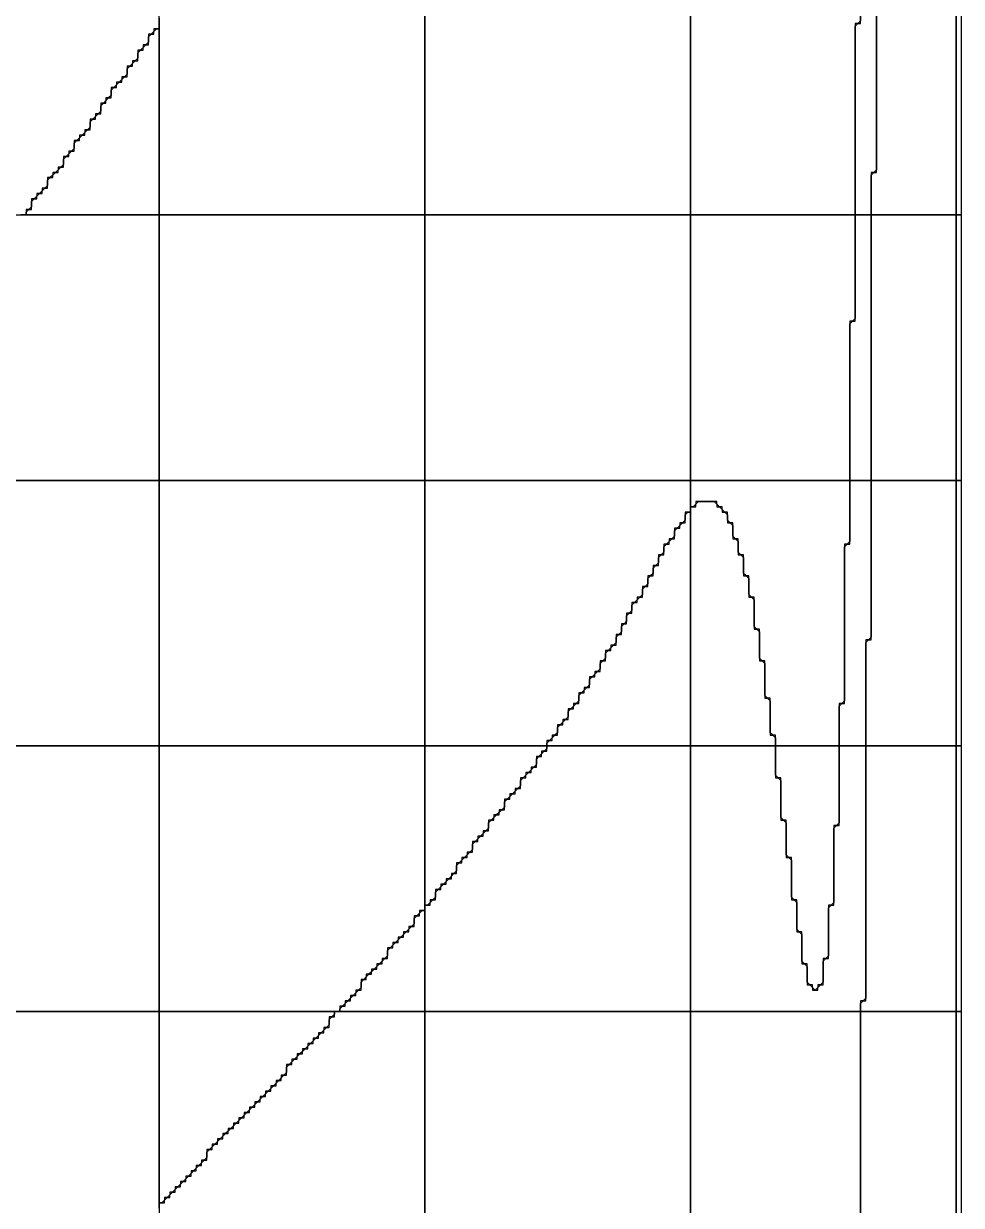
# Model space of a CAD drawing. Header units: metres. Extents: x -2.2 to 1, y -5.2 to 5.1.
# Drawn here: x 0.563 to 1.005, y -4.252 to -3.696 of the extents above; entities that cross this region are included whole.
import ezdxf

# ---------------------------------------------------------------- set-up
doc = ezdxf.new("R2010")
doc.units = ezdxf.units.M

msp = doc.modelspace()

# ---------------------------------------------------------------- linework, layer by layer
at = {"layer": '10', "color": 2}
for points in [[(0.96207, -3.7855, 0), (1.00207, -3.7855, 0), (1.00207, -3.6605, 0), (0.96457, -3.6605, 0), (0.96457, -3.76425, 0), (0.96332, -3.7655, 0), (0.96207, -3.7655, 0), (0.96207, -3.7855, 0)], [(1.00207, -3.7855, 0), (1.00457, -3.7855, 0), (1.00457, -3.6605, 0), (1.00207, -3.6605, 0), (1.00207, -3.7855, 0)], [(0.96207, -3.9105, 0), (1.00207, -3.9105, 0), (1.00207, -3.7855, 0), (0.96207, -3.7855, 0), (0.96207, -3.9105, 0)], [(1.00207, -3.9105, 0), (1.00457, -3.9105, 0), (1.00457, -3.7855, 0), (1.00207, -3.7855, 0), (1.00207, -3.9105, 0)], [(0.95957, -4.0355, 0), (1.00207, -4.0355, 0), (1.00207, -3.9105, 0), (0.96207, -3.9105, 0), (0.96207, -3.98425, 0), (0.96082, -3.9855, 0), (0.95957, -3.9855, 0), (0.95957, -4.0355, 0)], [(1.00207, -4.0355, 0), (1.00457, -4.0355, 0), (1.00457, -3.9105, 0), (1.00207, -3.9105, 0), (1.00207, -4.0355, 0)], [(0.95707, -4.1605, 0), (1.00207, -4.1605, 0), (1.00207, -4.0355, 0), (0.95957, -4.0355, 0), (0.95957, -4.15425, 0), (0.95832, -4.1555, 0), (0.95707, -4.1555, 0), (0.95707, -4.1605, 0)], [(1.00207, -4.1605, 0), (1.00457, -4.1605, 0), (1.00457, -4.0355, 0), (1.00207, -4.0355, 0), (1.00207, -4.1605, 0)], [(0.95707, -4.2855, 0), (1.00207, -4.2855, 0), (1.00207, -4.1605, 0), (0.95707, -4.1605, 0), (0.95707, -4.2855, 0)], [(1.00207, -4.2855, 0), (1.00457, -4.2855, 0), (1.00457, -4.1605, 0), (1.00207, -4.1605, 0), (1.00207, -4.2855, 0)]]:
    msp.add_polyline3d(points, dxfattribs=at)
at = {"layer": '7', "color": 1}
msp.add_polyline3d([(0.50207, -3.7855, 0), (0.56457, -3.7855, 0), (0.56457, -3.78425, 0), (0.56582, -3.783, 0), (0.56707, -3.783, 0), (0.56707, -3.77925, 0), (0.56832, -3.778, 0), (0.56957, -3.778, 0), (0.56957, -3.77675, 0), (0.57082, -3.7755, 0), (0.57207, -3.7755, 0), (0.57207, -3.77425, 0), (0.57332, -3.773, 0), (0.57457, -3.773, 0), (0.57457, -3.76925, 0), (0.57582, -3.768, 0), (0.57707, -3.768, 0), (0.57707, -3.76675, 0), (0.57832, -3.7655, 0), (0.57957, -3.7655, 0), (0.57957, -3.76425, 0), (0.58082, -3.763, 0), (0.58207, -3.763, 0), (0.58207, -3.75925, 0), (0.58332, -3.758, 0), (0.58457, -3.758, 0), (0.58457, -3.75675, 0), (0.58582, -3.7555, 0), (0.58707, -3.7555, 0), (0.58707, -3.75175, 0), (0.58832, -3.7505, 0), (0.58957, -3.7505, 0), (0.58957, -3.74925, 0), (0.59082, -3.748, 0), (0.59207, -3.748, 0), (0.59207, -3.74675, 0), (0.59332, -3.7455, 0), (0.59457, -3.7455, 0), (0.59457, -3.74175, 0), (0.59582, -3.7405, 0), (0.59707, -3.7405, 0), (0.59707, -3.73925, 0), (0.59832, -3.738, 0), (0.59957, -3.738, 0), (0.59957, -3.73425, 0), (0.60082, -3.733, 0), (0.60207, -3.733, 0), (0.60207, -3.73175, 0), (0.60332, -3.7305, 0), (0.60457, -3.7305, 0), (0.60457, -3.72675, 0), (0.60582, -3.7255, 0), (0.60707, -3.7255, 0), (0.60707, -3.72425, 0), (0.60832, -3.723, 0), (0.60957, -3.723, 0), (0.60957, -3.72175, 0), (0.61082, -3.7205, 0), (0.61207, -3.7205, 0), (0.61207, -3.71675, 0), (0.61332, -3.7155, 0), (0.61457, -3.7155, 0), (0.61457, -3.71425, 0), (0.61582, -3.713, 0), (0.61707, -3.713, 0), (0.61707, -3.70925, 0), (0.61832, -3.708, 0), (0.61957, -3.708, 0), (0.61957, -3.70675, 0), (0.62082, -3.7055, 0), (0.62207, -3.7055, 0), (0.62207, -3.70175, 0), (0.62332, -3.7005, 0), (0.62457, -3.7005, 0), (0.62457, -3.69925, 0), (0.62582, -3.698, 0), (0.62707, -3.698, 0), (0.62707, -3.6605, 0)], dxfattribs=at)
at = {"layer": '8', "color": 3}
for points in [[(0.62707, -3.7855, 0), (0.75207, -3.7855, 0), (0.75207, -3.6605, 0)], [(0.75207, -3.7855, 0), (0.87707, -3.7855, 0), (0.87707, -3.6605, 0), (0.75207, -3.6605, 0), (0.75207, -3.7855, 0)], [(0.87707, -3.7855, 0), (0.95457, -3.7855, 0), (0.95457, -3.69675, 0), (0.95582, -3.6955, 0), (0.95707, -3.6955, 0), (0.95707, -3.6605, 0), (0.87707, -3.6605, 0), (0.87707, -3.7855, 0)], [(0.62707, -3.693, 0), (0.62707, -3.7855, 0)], [(0.56457, -3.7855, 0), (0.62707, -3.7855, 0), (0.62707, -3.698, 0), (0.62457, -3.698, 0), (0.62457, -3.69925, 0), (0.62332, -3.7005, 0), (0.62207, -3.7005, 0), (0.62207, -3.70425, 0), (0.62082, -3.7055, 0), (0.61957, -3.7055, 0), (0.61957, -3.70675, 0), (0.61832, -3.708, 0), (0.61707, -3.708, 0), (0.61707, -3.71175, 0), (0.61582, -3.713, 0), (0.61457, -3.713, 0), (0.61457, -3.71425, 0), (0.61332, -3.7155, 0), (0.61207, -3.7155, 0), (0.61207, -3.71925, 0), (0.61082, -3.7205, 0), (0.60957, -3.7205, 0), (0.60957, -3.72175, 0), (0.60832, -3.723, 0), (0.60707, -3.723, 0), (0.60707, -3.72425, 0), (0.60582, -3.7255, 0), (0.60457, -3.7255, 0), (0.60457, -3.72925, 0), (0.60332, -3.7305, 0), (0.60207, -3.7305, 0), (0.60207, -3.73175, 0), (0.60082, -3.733, 0), (0.59957, -3.733, 0), (0.59957, -3.73675, 0), (0.59832, -3.738, 0), (0.59707, -3.738, 0), (0.59707, -3.73925, 0), (0.59582, -3.7405, 0), (0.59457, -3.7405, 0), (0.59457, -3.74425, 0), (0.59332, -3.7455, 0), (0.59207, -3.7455, 0), (0.59207, -3.74675, 0), (0.59082, -3.748, 0), (0.58957, -3.748, 0), (0.58957, -3.74925, 0), (0.58832, -3.7505, 0), (0.58707, -3.7505, 0), (0.58707, -3.75425, 0), (0.58582, -3.7555, 0), (0.58457, -3.7555, 0), (0.58457, -3.75675, 0), (0.58332, -3.758, 0), (0.58207, -3.758, 0), (0.58207, -3.76175, 0), (0.58082, -3.763, 0), (0.57957, -3.763, 0), (0.57957, -3.76425, 0), (0.57832, -3.7655, 0), (0.57707, -3.7655, 0), (0.57707, -3.76675, 0), (0.57582, -3.768, 0), (0.57457, -3.768, 0), (0.57457, -3.77175, 0), (0.57332, -3.773, 0), (0.57207, -3.773, 0), (0.57207, -3.77425, 0), (0.57082, -3.7755, 0), (0.56957, -3.7755, 0), (0.56957, -3.77675, 0), (0.56832, -3.778, 0), (0.56707, -3.778, 0), (0.56707, -3.78175, 0), (0.56582, -3.783, 0), (0.56457, -3.783, 0), (0.56457, -3.7855, 0)], [(0.50207, -3.9105, 0), (0.62707, -3.9105, 0), (0.62707, -3.7855, 0), (0.56207, -3.7855, 0)], [(0.62707, -3.9105, 0), (0.75207, -3.9105, 0), (0.75207, -3.7855, 0), (0.62707, -3.7855, 0), (0.62707, -3.9105, 0)], [(0.75207, -3.9105, 0), (0.87707, -3.9105, 0), (0.87707, -3.7855, 0), (0.75207, -3.7855, 0), (0.75207, -3.9105, 0)], [(0.87707, -3.9105, 0), (0.95207, -3.9105, 0), (0.95207, -3.83675, 0), (0.95332, -3.8355, 0), (0.95457, -3.8355, 0), (0.95457, -3.7855, 0), (0.87707, -3.7855, 0), (0.87707, -3.9105, 0)], [(0.50207, -4.0355, 0), (0.62707, -4.0355, 0), (0.62707, -3.9105, 0), (0.50207, -3.9105, 0), (0.50207, -4.0355, 0)], [(0.62707, -4.0355, 0), (0.75207, -4.0355, 0), (0.75207, -3.9105, 0), (0.62707, -3.9105, 0), (0.62707, -4.0355, 0)], [(0.75207, -4.0355, 0), (0.80957, -4.0355, 0), (0.80957, -4.03425, 0), (0.81082, -4.033, 0), (0.81207, -4.033, 0), (0.81207, -4.03175, 0), (0.81332, -4.0305, 0), (0.81457, -4.0305, 0), (0.81457, -4.02675, 0), (0.81582, -4.0255, 0), (0.81707, -4.0255, 0), (0.81707, -4.02425, 0), (0.81832, -4.023, 0), (0.81957, -4.023, 0), (0.81957, -4.01925, 0), (0.82082, -4.018, 0), (0.82207, -4.018, 0), (0.82207, -4.01675, 0), (0.82332, -4.0155, 0), (0.82457, -4.0155, 0), (0.82457, -4.01175, 0), (0.82582, -4.0105, 0), (0.82707, -4.0105, 0), (0.82707, -4.00925, 0), (0.82832, -4.008, 0), (0.82957, -4.008, 0), (0.82957, -4.00425, 0), (0.83082, -4.003, 0), (0.83207, -4.003, 0), (0.83207, -4.00175, 0), (0.83332, -4.0005, 0), (0.83457, -4.0005, 0), (0.83457, -3.99675, 0), (0.83582, -3.9955, 0), (0.83707, -3.9955, 0), (0.83707, -3.99175, 0), (0.83832, -3.9905, 0), (0.83957, -3.9905, 0), (0.83957, -3.98925, 0), (0.84082, -3.988, 0), (0.84207, -3.988, 0), (0.84207, -3.98425, 0), (0.84332, -3.983, 0), (0.84457, -3.983, 0), (0.84457, -3.97925, 0), (0.84582, -3.978, 0), (0.84707, -3.978, 0), (0.84707, -3.97425, 0), (0.84832, -3.973, 0), (0.84957, -3.973, 0), (0.84957, -3.96925, 0), (0.85082, -3.968, 0), (0.85207, -3.968, 0), (0.85207, -3.96675, 0), (0.85332, -3.9655, 0), (0.85457, -3.9655, 0), (0.85457, -3.96175, 0), (0.85582, -3.9605, 0), (0.85707, -3.9605, 0), (0.85707, -3.95675, 0), (0.85832, -3.9555, 0), (0.85957, -3.9555, 0), (0.85957, -3.95175, 0), (0.86082, -3.9505, 0), (0.86207, -3.9505, 0), (0.86207, -3.94675, 0), (0.86332, -3.9455, 0), (0.86457, -3.9455, 0), (0.86457, -3.94175, 0), (0.86582, -3.9405, 0), (0.86707, -3.9405, 0), (0.86707, -3.93925, 0), (0.86832, -3.938, 0), (0.86957, -3.938, 0), (0.86957, -3.93425, 0), (0.87082, -3.933, 0), (0.87207, -3.933, 0), (0.87207, -3.93175, 0), (0.87332, -3.9305, 0), (0.87457, -3.9305, 0), (0.87457, -3.92675, 0), (0.87582, -3.9255, 0), (0.87707, -3.9255, 0), (0.87707, -3.9105, 0), (0.75207, -3.9105, 0), (0.75207, -4.0355, 0)], [(0.87707, -3.923, 0), (0.87957, -3.923, 0), (0.87957, -3.92175, 0), (0.88082, -3.9205, 0), (0.88832, -3.9205, 0), (0.88957, -3.92175, 0), (0.88957, -3.923, 0), (0.89082, -3.923, 0), (0.89207, -3.92425, 0), (0.89207, -3.9255, 0), (0.89332, -3.9255, 0), (0.89457, -3.92675, 0), (0.89457, -3.9305, 0), (0.89582, -3.9305, 0), (0.89707, -3.93175, 0), (0.89707, -3.938, 0), (0.89832, -3.938, 0), (0.89957, -3.93925, 0), (0.89957, -3.9455, 0), (0.90082, -3.9455, 0), (0.90207, -3.94675, 0), (0.90207, -3.9555, 0), (0.90332, -3.9555, 0), (0.90457, -3.95675, 0), (0.90457, -3.9655, 0), (0.90582, -3.9655, 0), (0.90707, -3.96675, 0), (0.90707, -3.9805, 0), (0.90832, -3.9805, 0), (0.90957, -3.98175, 0), (0.90957, -3.9955, 0), (0.91082, -3.9955, 0), (0.91207, -3.99675, 0), (0.91207, -4.013, 0), (0.91332, -4.013, 0), (0.91457, -4.01425, 0), (0.91457, -4.0305, 0), (0.91582, -4.0305, 0), (0.91707, -4.03175, 0), (0.91707, -4.0355, 0), (0.94707, -4.0355, 0), (0.94707, -4.01675, 0), (0.94832, -4.0155, 0), (0.94957, -4.0155, 0), (0.94957, -3.94175, 0), (0.95082, -3.9405, 0), (0.95207, -3.9405, 0), (0.95207, -3.9105, 0), (0.87707, -3.9105, 0), (0.87707, -3.923, 0)], [(0.50207, -4.1605, 0), (0.62707, -4.1605, 0), (0.62707, -4.0355, 0), (0.50207, -4.0355, 0), (0.50207, -4.1605, 0)], [(0.62707, -4.1605, 0), (0.71207, -4.1605, 0), (0.71207, -4.15925, 0), (0.71332, -4.158, 0), (0.71457, -4.158, 0), (0.71457, -4.15675, 0), (0.71582, -4.1555, 0), (0.71707, -4.1555, 0), (0.71707, -4.15425, 0), (0.71832, -4.153, 0), (0.71957, -4.153, 0), (0.71957, -4.15175, 0), (0.72082, -4.1505, 0), (0.72207, -4.1505, 0), (0.72207, -4.14675, 0), (0.72332, -4.1455, 0), (0.72457, -4.1455, 0), (0.72457, -4.14425, 0), (0.72582, -4.143, 0), (0.72707, -4.143, 0), (0.72707, -4.14175, 0), (0.72832, -4.1405, 0), (0.72957, -4.1405, 0), (0.72957, -4.13925, 0), (0.73082, -4.138, 0), (0.73207, -4.138, 0), (0.73207, -4.13675, 0), (0.73332, -4.1355, 0), (0.73457, -4.1355, 0), (0.73457, -4.13175, 0), (0.73582, -4.1305, 0), (0.73707, -4.1305, 0), (0.73707, -4.12925, 0), (0.73832, -4.128, 0), (0.73957, -4.128, 0), (0.73957, -4.12675, 0), (0.74082, -4.1255, 0), (0.74207, -4.1255, 0), (0.74207, -4.12425, 0), (0.74332, -4.123, 0), (0.74457, -4.123, 0), (0.74457, -4.12175, 0), (0.74582, -4.1205, 0), (0.74707, -4.1205, 0), (0.74707, -4.11675, 0), (0.74832, -4.1155, 0), (0.74957, -4.1155, 0), (0.74957, -4.11425, 0), (0.75082, -4.113, 0), (0.75207, -4.113, 0), (0.75207, -4.0355, 0), (0.62707, -4.0355, 0), (0.62707, -4.1605, 0)], [(0.75207, -4.1105, 0), (0.75457, -4.1105, 0), (0.75457, -4.10925, 0), (0.75582, -4.108, 0), (0.75707, -4.108, 0), (0.75707, -4.10425, 0), (0.75832, -4.103, 0), (0.75957, -4.103, 0), (0.75957, -4.10175, 0), (0.76082, -4.1005, 0), (0.76207, -4.1005, 0), (0.76207, -4.09925, 0), (0.76332, -4.098, 0), (0.76457, -4.098, 0), (0.76457, -4.09675, 0), (0.76582, -4.0955, 0), (0.76707, -4.0955, 0), (0.76707, -4.09175, 0), (0.76832, -4.0905, 0), (0.76957, -4.0905, 0), (0.76957, -4.08925, 0), (0.77082, -4.088, 0), (0.77207, -4.088, 0), (0.77207, -4.08675, 0), (0.77332, -4.0855, 0), (0.77457, -4.0855, 0), (0.77457, -4.08175, 0), (0.77582, -4.0805, 0), (0.77707, -4.0805, 0), (0.77707, -4.07925, 0), (0.77832, -4.078, 0), (0.77957, -4.078, 0), (0.77957, -4.07675, 0), (0.78082, -4.0755, 0), (0.78207, -4.0755, 0), (0.78207, -4.07175, 0), (0.78332, -4.0705, 0), (0.78457, -4.0705, 0), (0.78457, -4.06925, 0), (0.78582, -4.068, 0), (0.78707, -4.068, 0), (0.78707, -4.06675, 0), (0.78832, -4.0655, 0), (0.78957, -4.0655, 0), (0.78957, -4.06175, 0), (0.79082, -4.0605, 0), (0.79207, -4.0605, 0), (0.79207, -4.05925, 0), (0.79332, -4.058, 0), (0.79457, -4.058, 0), (0.79457, -4.05675, 0), (0.79582, -4.0555, 0), (0.79707, -4.0555, 0), (0.79707, -4.05175, 0), (0.79832, -4.0505, 0), (0.79957, -4.0505, 0), (0.79957, -4.04925, 0), (0.80082, -4.048, 0), (0.80207, -4.048, 0), (0.80207, -4.04675, 0), (0.80332, -4.0455, 0), (0.80457, -4.0455, 0), (0.80457, -4.04175, 0), (0.80582, -4.0405, 0), (0.80707, -4.0405, 0), (0.80707, -4.03925, 0), (0.80832, -4.038, 0), (0.80957, -4.038, 0), (0.80957, -4.0355, 0), (0.75207, -4.0355, 0), (0.75207, -4.1105, 0)], [(0.91707, -4.0505, 0), (0.91832, -4.0505, 0), (0.91957, -4.05175, 0), (0.91957, -4.0705, 0), (0.92082, -4.0705, 0), (0.92207, -4.07175, 0), (0.92207, -4.088, 0), (0.92332, -4.088, 0), (0.92457, -4.08925, 0), (0.92457, -4.108, 0), (0.92582, -4.108, 0), (0.92707, -4.10925, 0), (0.92707, -4.123, 0), (0.92832, -4.123, 0), (0.92957, -4.12425, 0), (0.92957, -4.138, 0), (0.93082, -4.138, 0), (0.93207, -4.13925, 0), (0.93207, -4.148, 0), (0.93332, -4.148, 0), (0.93457, -4.14925, 0), (0.93457, -4.1505, 0), (0.93707, -4.1505, 0), (0.93707, -4.14925, 0), (0.93832, -4.148, 0), (0.93957, -4.148, 0), (0.93957, -4.13675, 0), (0.94082, -4.1355, 0), (0.94207, -4.1355, 0), (0.94207, -4.11175, 0), (0.94332, -4.1105, 0), (0.94457, -4.1105, 0), (0.94457, -4.07425, 0), (0.94582, -4.073, 0), (0.94707, -4.073, 0), (0.94707, -4.0355, 0), (0.91707, -4.0355, 0), (0.91707, -4.0505, 0)], [(0.62707, -4.253, 0), (0.62707, -4.1605, 0), (0.50207, -4.1605, 0), (0.50207, -4.2855, 0)], [(0.62707, -4.2505, 0), (0.62957, -4.2505, 0), (0.62957, -4.24925, 0), (0.63082, -4.248, 0), (0.63207, -4.248, 0), (0.63207, -4.24675, 0), (0.63332, -4.2455, 0), (0.63457, -4.2455, 0), (0.63457, -4.24425, 0), (0.63582, -4.243, 0), (0.63707, -4.243, 0), (0.63707, -4.24175, 0), (0.63832, -4.2405, 0), (0.63957, -4.2405, 0), (0.63957, -4.23925, 0), (0.64082, -4.238, 0), (0.64207, -4.238, 0), (0.64207, -4.23675, 0), (0.64332, -4.2355, 0), (0.64457, -4.2355, 0), (0.64457, -4.23425, 0), (0.64582, -4.233, 0), (0.64707, -4.233, 0), (0.64707, -4.23175, 0), (0.64832, -4.2305, 0), (0.64957, -4.2305, 0), (0.64957, -4.22675, 0), (0.65082, -4.2255, 0), (0.65207, -4.2255, 0), (0.65207, -4.22425, 0), (0.65332, -4.223, 0), (0.65457, -4.223, 0), (0.65457, -4.22175, 0), (0.65582, -4.2205, 0), (0.65707, -4.2205, 0), (0.65707, -4.21925, 0), (0.65832, -4.218, 0), (0.65957, -4.218, 0), (0.65957, -4.21675, 0), (0.66082, -4.2155, 0), (0.66207, -4.2155, 0), (0.66207, -4.21425, 0), (0.66332, -4.213, 0), (0.66457, -4.213, 0), (0.66457, -4.21175, 0), (0.66582, -4.2105, 0), (0.66707, -4.2105, 0), (0.66707, -4.20925, 0), (0.66832, -4.208, 0), (0.66957, -4.208, 0), (0.66957, -4.20675, 0), (0.67082, -4.2055, 0), (0.67207, -4.2055, 0), (0.67207, -4.20425, 0), (0.67332, -4.203, 0), (0.67457, -4.203, 0), (0.67457, -4.20175, 0), (0.67582, -4.2005, 0), (0.67707, -4.2005, 0), (0.67707, -4.19925, 0), (0.67832, -4.198, 0), (0.67957, -4.198, 0), (0.67957, -4.19675, 0), (0.68082, -4.1955, 0), (0.68207, -4.1955, 0), (0.68207, -4.19425, 0), (0.68332, -4.193, 0), (0.68457, -4.193, 0), (0.68457, -4.19175, 0), (0.68582, -4.1905, 0), (0.68707, -4.1905, 0), (0.68707, -4.18675, 0), (0.68832, -4.1855, 0), (0.68957, -4.1855, 0), (0.68957, -4.18425, 0), (0.69082, -4.183, 0), (0.69207, -4.183, 0), (0.69207, -4.18175, 0), (0.69332, -4.1805, 0), (0.69457, -4.1805, 0), (0.69457, -4.17925, 0), (0.69582, -4.178, 0), (0.69707, -4.178, 0), (0.69707, -4.17675, 0), (0.69832, -4.1755, 0), (0.69957, -4.1755, 0), (0.69957, -4.17425, 0), (0.70082, -4.173, 0), (0.70207, -4.173, 0), (0.70207, -4.17175, 0), (0.70332, -4.1705, 0), (0.70457, -4.1705, 0), (0.70457, -4.16925, 0), (0.70582, -4.168, 0), (0.70707, -4.168, 0), (0.70707, -4.16425, 0), (0.70832, -4.163, 0), (0.70957, -4.163, 0), (0.70957, -4.1605, 0), (0.62707, -4.1605, 0), (0.62707, -4.2505, 0)]]:
    msp.add_polyline3d(points, dxfattribs=at)
at = {"layer": '9', "color": 5}
for points in [[(0.95457, -3.7855, 0), (0.96207, -3.7855, 0), (0.96207, -3.76675, 0), (0.96332, -3.7655, 0), (0.96457, -3.7655, 0), (0.96457, -3.6605, 0), (0.95707, -3.6605, 0), (0.95707, -3.69425, 0), (0.95582, -3.6955, 0), (0.95457, -3.6955, 0), (0.95457, -3.7855, 0)], [(0.95207, -3.9105, 0), (0.96207, -3.9105, 0), (0.96207, -3.7855, 0), (0.95457, -3.7855, 0), (0.95457, -3.83425, 0), (0.95332, -3.8355, 0), (0.95207, -3.8355, 0), (0.95207, -3.9105, 0)], [(0.94707, -4.0355, 0), (0.95957, -4.0355, 0), (0.95957, -3.98675, 0), (0.96082, -3.9855, 0), (0.96207, -3.9855, 0), (0.96207, -3.9105, 0), (0.95207, -3.9105, 0), (0.95207, -3.93925, 0), (0.95082, -3.9405, 0), (0.94957, -3.9405, 0), (0.94957, -4.01425, 0), (0.94832, -4.0155, 0), (0.94707, -4.0155, 0), (0.94707, -4.0355, 0)], [(0.87707, -4.0355, 0), (0.91707, -4.0355, 0), (0.91707, -4.0305, 0), (0.91582, -4.0305, 0), (0.91457, -4.02925, 0), (0.91457, -4.013, 0), (0.91332, -4.013, 0), (0.91207, -4.01175, 0), (0.91207, -3.9955, 0), (0.91082, -3.9955, 0), (0.90957, -3.99425, 0), (0.90957, -3.9805, 0), (0.90832, -3.9805, 0), (0.90707, -3.97925, 0), (0.90707, -3.9655, 0), (0.90582, -3.9655, 0), (0.90457, -3.96425, 0), (0.90457, -3.9555, 0), (0.90332, -3.9555, 0), (0.90207, -3.95425, 0), (0.90207, -3.9455, 0), (0.90082, -3.9455, 0), (0.89957, -3.94425, 0), (0.89957, -3.938, 0), (0.89832, -3.938, 0), (0.89707, -3.93675, 0), (0.89707, -3.9305, 0), (0.89582, -3.9305, 0), (0.89457, -3.92925, 0), (0.89457, -3.9255, 0), (0.89332, -3.9255, 0), (0.89207, -3.92425, 0), (0.89207, -3.923, 0), (0.89082, -3.923, 0), (0.88957, -3.92175, 0), (0.88957, -3.9205, 0), (0.87957, -3.9205, 0), (0.87957, -3.92175, 0), (0.87832, -3.923, 0), (0.87707, -3.923, 0), (0.87707, -4.0355, 0)], [(0.80957, -4.0355, 0), (0.87707, -4.0355, 0), (0.87707, -3.9255, 0), (0.87457, -3.9255, 0), (0.87457, -3.92925, 0), (0.87332, -3.9305, 0), (0.87207, -3.9305, 0), (0.87207, -3.93175, 0), (0.87082, -3.933, 0), (0.86957, -3.933, 0), (0.86957, -3.93675, 0), (0.86832, -3.938, 0), (0.86707, -3.938, 0), (0.86707, -3.93925, 0), (0.86582, -3.9405, 0), (0.86457, -3.9405, 0), (0.86457, -3.94425, 0), (0.86332, -3.9455, 0), (0.86207, -3.9455, 0), (0.86207, -3.94925, 0), (0.86082, -3.9505, 0), (0.85957, -3.9505, 0), (0.85957, -3.95425, 0), (0.85832, -3.9555, 0), (0.85707, -3.9555, 0), (0.85707, -3.95925, 0), (0.85582, -3.9605, 0), (0.85457, -3.9605, 0), (0.85457, -3.96425, 0), (0.85332, -3.9655, 0), (0.85207, -3.9655, 0), (0.85207, -3.96675, 0), (0.85082, -3.968, 0), (0.84957, -3.968, 0), (0.84957, -3.97175, 0), (0.84832, -3.973, 0), (0.84707, -3.973, 0), (0.84707, -3.97675, 0), (0.84582, -3.978, 0), (0.84457, -3.978, 0), (0.84457, -3.98175, 0), (0.84332, -3.983, 0), (0.84207, -3.983, 0), (0.84207, -3.98675, 0), (0.84082, -3.988, 0), (0.83957, -3.988, 0), (0.83957, -3.98925, 0), (0.83832, -3.9905, 0), (0.83707, -3.9905, 0), (0.83707, -3.99425, 0), (0.83582, -3.9955, 0), (0.83457, -3.9955, 0), (0.83457, -3.99925, 0), (0.83332, -4.0005, 0), (0.83207, -4.0005, 0), (0.83207, -4.00175, 0), (0.83082, -4.003, 0), (0.82957, -4.003, 0), (0.82957, -4.00675, 0), (0.82832, -4.008, 0), (0.82707, -4.008, 0), (0.82707, -4.00925, 0), (0.82582, -4.0105, 0), (0.82457, -4.0105, 0), (0.82457, -4.01425, 0), (0.82332, -4.0155, 0), (0.82207, -4.0155, 0), (0.82207, -4.01675, 0), (0.82082, -4.018, 0), (0.81957, -4.018, 0), (0.81957, -4.02175, 0), (0.81832, -4.023, 0), (0.81707, -4.023, 0), (0.81707, -4.02425, 0), (0.81582, -4.0255, 0), (0.81457, -4.0255, 0), (0.81457, -4.02925, 0), (0.81332, -4.0305, 0), (0.81207, -4.0305, 0), (0.81207, -4.03175, 0), (0.81082, -4.033, 0), (0.80957, -4.033, 0), (0.80957, -4.0355, 0)], [(0.75207, -4.1605, 0), (0.87707, -4.1605, 0), (0.87707, -4.0355, 0), (0.80957, -4.0355, 0), (0.80957, -4.03675, 0), (0.80832, -4.038, 0), (0.80707, -4.038, 0), (0.80707, -4.03925, 0), (0.80582, -4.0405, 0), (0.80457, -4.0405, 0), (0.80457, -4.04425, 0), (0.80332, -4.0455, 0), (0.80207, -4.0455, 0), (0.80207, -4.04675, 0), (0.80082, -4.048, 0), (0.79957, -4.048, 0), (0.79957, -4.04925, 0), (0.79832, -4.0505, 0), (0.79707, -4.0505, 0), (0.79707, -4.05425, 0), (0.79582, -4.0555, 0), (0.79457, -4.0555, 0), (0.79457, -4.05675, 0), (0.79332, -4.058, 0), (0.79207, -4.058, 0), (0.79207, -4.05925, 0), (0.79082, -4.0605, 0), (0.78957, -4.0605, 0), (0.78957, -4.06425, 0), (0.78832, -4.0655, 0), (0.78707, -4.0655, 0), (0.78707, -4.06675, 0), (0.78582, -4.068, 0), (0.78457, -4.068, 0), (0.78457, -4.06925, 0), (0.78332, -4.0705, 0), (0.78207, -4.0705, 0), (0.78207, -4.07425, 0), (0.78082, -4.0755, 0), (0.77957, -4.0755, 0), (0.77957, -4.07675, 0), (0.77832, -4.078, 0), (0.77707, -4.078, 0), (0.77707, -4.07925, 0), (0.77582, -4.0805, 0), (0.77457, -4.0805, 0), (0.77457, -4.08425, 0), (0.77332, -4.0855, 0), (0.77207, -4.0855, 0), (0.77207, -4.08675, 0), (0.77082, -4.088, 0), (0.76957, -4.088, 0), (0.76957, -4.08925, 0), (0.76832, -4.0905, 0), (0.76707, -4.0905, 0), (0.76707, -4.09425, 0), (0.76582, -4.0955, 0), (0.76457, -4.0955, 0), (0.76457, -4.09675, 0), (0.76332, -4.098, 0), (0.76207, -4.098, 0), (0.76207, -4.09925, 0), (0.76082, -4.1005, 0), (0.75957, -4.1005, 0), (0.75957, -4.10175, 0), (0.75832, -4.103, 0), (0.75707, -4.103, 0), (0.75707, -4.10675, 0), (0.75582, -4.108, 0), (0.75457, -4.108, 0), (0.75457, -4.10925, 0), (0.75332, -4.1105, 0), (0.75207, -4.1105, 0), (0.75207, -4.1605, 0)], [(0.87707, -4.1605, 0), (0.95707, -4.1605, 0), (0.95707, -4.15675, 0), (0.95832, -4.1555, 0), (0.95957, -4.1555, 0), (0.95957, -4.0355, 0), (0.94707, -4.0355, 0), (0.94707, -4.07175, 0), (0.94582, -4.073, 0), (0.94457, -4.073, 0), (0.94457, -4.10925, 0), (0.94332, -4.1105, 0), (0.94207, -4.1105, 0), (0.94207, -4.13425, 0), (0.94082, -4.1355, 0), (0.93957, -4.1355, 0), (0.93957, -4.14675, 0), (0.93832, -4.148, 0), (0.93707, -4.148, 0), (0.93707, -4.14925, 0), (0.93582, -4.1505, 0), (0.93457, -4.14925, 0), (0.93457, -4.148, 0), (0.93332, -4.148, 0), (0.93207, -4.14675, 0), (0.93207, -4.138, 0), (0.93082, -4.138, 0), (0.92957, -4.13675, 0), (0.92957, -4.123, 0), (0.92832, -4.123, 0), (0.92707, -4.12175, 0), (0.92707, -4.108, 0), (0.92582, -4.108, 0), (0.92457, -4.10675, 0), (0.92457, -4.088, 0), (0.92332, -4.088, 0), (0.92207, -4.08675, 0), (0.92207, -4.0705, 0), (0.92082, -4.0705, 0), (0.91957, -4.06925, 0), (0.91957, -4.0505, 0), (0.91832, -4.0505, 0), (0.91707, -4.04925, 0), (0.91707, -4.0355, 0), (0.87707, -4.0355, 0), (0.87707, -4.1605, 0)], [(0.71207, -4.1605, 0), (0.75207, -4.1605, 0), (0.75207, -4.113, 0), (0.74957, -4.113, 0), (0.74957, -4.11425, 0), (0.74832, -4.1155, 0), (0.74707, -4.1155, 0), (0.74707, -4.11925, 0), (0.74582, -4.1205, 0), (0.74457, -4.1205, 0), (0.74457, -4.12175, 0), (0.74332, -4.123, 0), (0.74207, -4.123, 0), (0.74207, -4.12425, 0), (0.74082, -4.1255, 0), (0.73957, -4.1255, 0), (0.73957, -4.12675, 0), (0.73832, -4.128, 0), (0.73707, -4.128, 0), (0.73707, -4.12925, 0), (0.73582, -4.1305, 0), (0.73457, -4.1305, 0), (0.73457, -4.13425, 0), (0.73332, -4.1355, 0), (0.73207, -4.1355, 0), (0.73207, -4.13675, 0), (0.73082, -4.138, 0), (0.72957, -4.138, 0), (0.72957, -4.13925, 0), (0.72832, -4.1405, 0), (0.72707, -4.1405, 0), (0.72707, -4.14175, 0), (0.72582, -4.143, 0), (0.72457, -4.143, 0), (0.72457, -4.14425, 0), (0.72332, -4.1455, 0), (0.72207, -4.1455, 0), (0.72207, -4.14925, 0), (0.72082, -4.1505, 0), (0.71957, -4.1505, 0), (0.71957, -4.15175, 0), (0.71832, -4.153, 0), (0.71707, -4.153, 0), (0.71707, -4.15425, 0), (0.71582, -4.1555, 0), (0.71457, -4.1555, 0), (0.71457, -4.15675, 0), (0.71332, -4.158, 0), (0.71207, -4.158, 0), (0.71207, -4.1605, 0)], [(0.75207, -4.2855, 0), (0.75207, -4.1605, 0), (0.70957, -4.1605, 0), (0.70957, -4.16175, 0), (0.70832, -4.163, 0), (0.70707, -4.163, 0), (0.70707, -4.16675, 0), (0.70582, -4.168, 0), (0.70457, -4.168, 0), (0.70457, -4.16925, 0), (0.70332, -4.1705, 0), (0.70207, -4.1705, 0), (0.70207, -4.17175, 0), (0.70082, -4.173, 0), (0.69957, -4.173, 0), (0.69957, -4.17425, 0), (0.69832, -4.1755, 0), (0.69707, -4.1755, 0), (0.69707, -4.17675, 0), (0.69582, -4.178, 0), (0.69457, -4.178, 0), (0.69457, -4.17925, 0), (0.69332, -4.1805, 0), (0.69207, -4.1805, 0), (0.69207, -4.18175, 0), (0.69082, -4.183, 0), (0.68957, -4.183, 0), (0.68957, -4.18425, 0), (0.68832, -4.1855, 0), (0.68707, -4.1855, 0), (0.68707, -4.18925, 0), (0.68582, -4.1905, 0), (0.68457, -4.1905, 0), (0.68457, -4.19175, 0), (0.68332, -4.193, 0), (0.68207, -4.193, 0), (0.68207, -4.19425, 0), (0.68082, -4.1955, 0), (0.67957, -4.1955, 0), (0.67957, -4.19675, 0), (0.67832, -4.198, 0), (0.67707, -4.198, 0), (0.67707, -4.19925, 0), (0.67582, -4.2005, 0), (0.67457, -4.2005, 0), (0.67457, -4.20175, 0), (0.67332, -4.203, 0), (0.67207, -4.203, 0), (0.67207, -4.20425, 0), (0.67082, -4.2055, 0), (0.66957, -4.2055, 0), (0.66957, -4.20675, 0), (0.66832, -4.208, 0), (0.66707, -4.208, 0), (0.66707, -4.20925, 0), (0.66582, -4.2105, 0), (0.66457, -4.2105, 0), (0.66457, -4.21175, 0), (0.66332, -4.213, 0), (0.66207, -4.213, 0), (0.66207, -4.21425, 0), (0.66082, -4.2155, 0), (0.65957, -4.2155, 0), (0.65957, -4.21675, 0), (0.65832, -4.218, 0), (0.65707, -4.218, 0), (0.65707, -4.21925, 0), (0.65582, -4.2205, 0), (0.65457, -4.2205, 0), (0.65457, -4.22175, 0), (0.65332, -4.223, 0), (0.65207, -4.223, 0), (0.65207, -4.22425, 0), (0.65082, -4.2255, 0), (0.64957, -4.2255, 0), (0.64957, -4.22925, 0), (0.64832, -4.2305, 0), (0.64707, -4.2305, 0), (0.64707, -4.23175, 0), (0.64582, -4.233, 0), (0.64457, -4.233, 0), (0.64457, -4.23425, 0), (0.64332, -4.2355, 0), (0.64207, -4.2355, 0), (0.64207, -4.23675, 0), (0.64082, -4.238, 0), (0.63957, -4.238, 0), (0.63957, -4.23925, 0), (0.63832, -4.2405, 0), (0.63707, -4.2405, 0), (0.63707, -4.24175, 0), (0.63582, -4.243, 0), (0.63457, -4.243, 0), (0.63457, -4.24425, 0), (0.63332, -4.2455, 0), (0.63207, -4.2455, 0), (0.63207, -4.24675, 0), (0.63082, -4.248, 0), (0.62957, -4.248, 0), (0.62957, -4.24925, 0), (0.62832, -4.2505, 0), (0.62707, -4.2505, 0), (0.62707, -4.2855, 0)], [(0.75207, -4.2855, 0), (0.87707, -4.2855, 0), (0.87707, -4.1605, 0), (0.75207, -4.1605, 0), (0.75207, -4.2855, 0)], [(0.87707, -4.2855, 0), (0.95707, -4.2855, 0), (0.95707, -4.1605, 0), (0.87707, -4.1605, 0), (0.87707, -4.2855, 0)]]:
    msp.add_polyline3d(points, dxfattribs=at)

doc.saveas('drawing.dxf')
